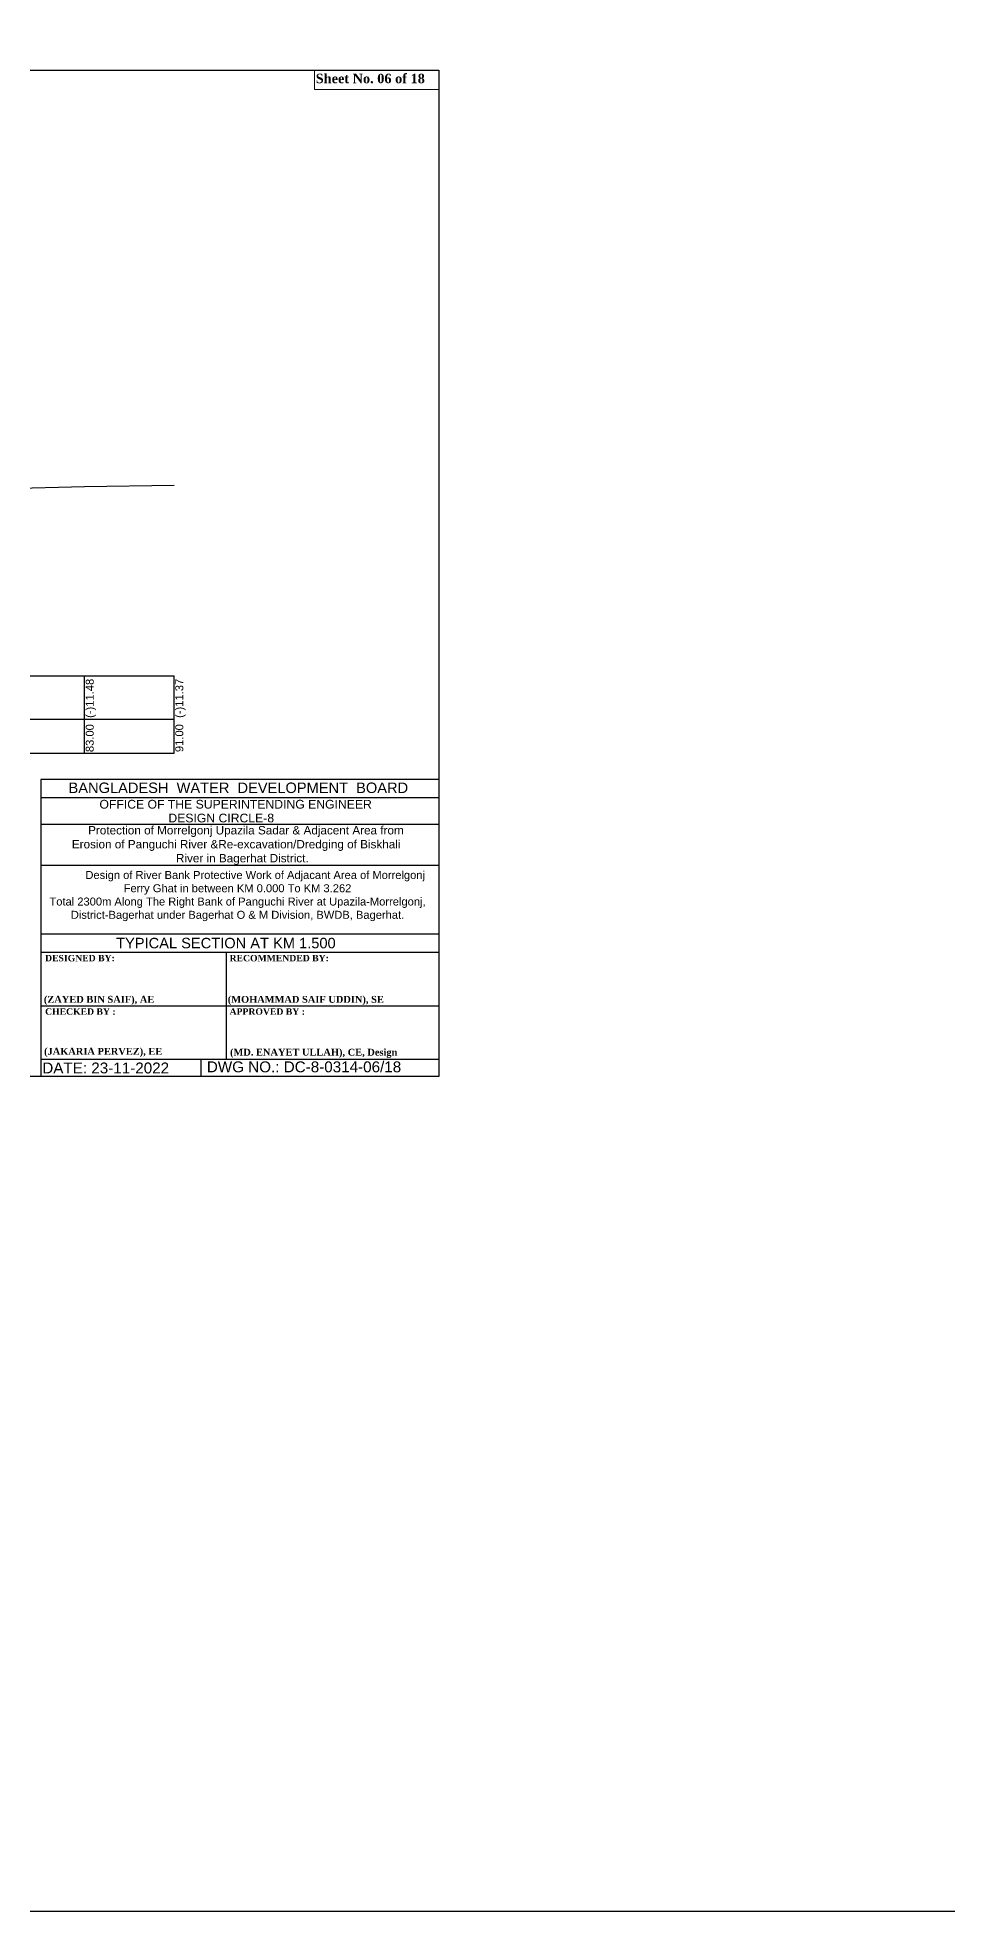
# Model space of a CAD drawing. Header units: inches. Extents: x 89000 to 1304432, y -10828 to 220529.
# Drawn here: x 657741 to 665869, y 64746 to 81487 of the extents above; entities that cross this region are included whole.
import ezdxf
from ezdxf.enums import TextEntityAlignment as Align

# ---------------------------------------------------------------- set-up
doc = ezdxf.new("R2010")
doc.units = ezdxf.units.IN
doc.header["$LTSCALE"] = 7
doc.header["$MEASUREMENT"] = 0
doc.layers.add('LINE', color=7, linetype='Continuous')
doc.styles.add('Kazi_T_H', font='timesbd.ttf')
doc.styles.get("Standard").update_dxf_attribs({"font": 'arial.ttf'})

msp = doc.modelspace()

# ---------------------------------------------------------------- linework, layer by layer
at = {"color": 0, "linetype": 'Continuous', "lineweight": -3, "ltscale": 0.5}
for p, q in [((657461.44797, 77457.78536), (658161.44797, 77475.78536)), ((658161.44797, 77475.78536), (658961.44797, 77486.78536))]:
    msp.add_line(p, q, dxfattribs=at)
at = {"color": 0, "lineweight": -2}
for p, q in [((649361.44797, 75784.48645), (658961.44797, 75784.48645)), ((658161.44797, 75093.40385), (658161.44797, 75784.48645)), ((658961.44797, 75093.40385), (658961.44797, 75784.48645)), ((648413.40501, 75398.78536), (658961.44797, 75398.78536)), ((648413.40501, 75093.40385), (658961.44797, 75093.40385))]:
    msp.add_line(p, q, dxfattribs=at)
at = {"color": 0, "lineweight": -3, "ltscale": 0.5}
msp.add_lwpolyline([(511349.81128, 94069.37911), (898900.38777, 94069.37911), (898900.38777, 64746.17907), (511349.81128, 64746.17907)], close=True, dxfattribs=at)
at = {"layer": 'LINE', "color": 0, "linetype": 'ByBlock', "lineweight": -3, "ltscale": 0.5}
for p, q in [((661324.14604, 74857.45834), (657771.43102, 74857.45834)), ((657771.43102, 74857.45834), (657771.43102, 72204.29916)), ((661324.14604, 74694.8389), (657771.43102, 74694.8389)), ((661324.14604, 74456.608), (657771.43102, 74456.608)), ((661324.14604, 74089.45861), (657771.43102, 74089.45861)), ((661324.14604, 73475.74657), (657771.43102, 73475.74657)), ((661324.14604, 73314.70658), (657771.43102, 73314.70658)), ((659427.60543, 72359.86842), (659427.60543, 73314.70658)), ((657771.43102, 72837.2875), (661324.14604, 72837.2875)), ((657771.43102, 72359.86842), (661324.14604, 72359.86842)), ((659203.29721, 72204.29916), (659203.29721, 72359.86842))]:
    msp.add_line(p, q, dxfattribs=at)
msp.add_lwpolyline([(648269.14384, 81194.07283), (661324.14604, 81194.07283), (661324.14604, 72204.29916), (648269.14384, 72204.29916)], close=True, dxfattribs=at)
at = {"layer": 'LINE', "color": 7, "lineweight": 13, "ltscale": 0.5}
msp.add_lwpolyline([(661324.14604, 81194.07283), (660214.41755, 81194.07283), (660214.41755, 81023.3037), (661324.14604, 81023.3037)], close=True, dxfattribs=at)

# ---------------------------------------------------------------- texts
at = {"color": 0, "lineweight": -2, "char_height": 71.5, "width": 215, "attachment_point": 1, "rotation": 90}
for s, insert in [('(-)11.48', (658171.44797, 75408.78536)), ('(-)11.37', (658971.44797, 75408.78536)), ('83.00', (658171.44797, 75103.40385)), ('91.00', (658971.44797, 75103.40385))]:
    msp.add_mtext(s, dxfattribs=dict(at, insert=insert))
at = {"layer": 'LINE', "color": 0, "linetype": 'ByBlock', "lineweight": -3, "ltscale": 0.5}
for s, height, p in [('BANGLADESH  WATER  DEVELOPMENT  BOARD', 93.4979702, (659534.63178, 74737.93203)), ('OFFICE OF THE SUPERINTENDING ENGINEER', 77.9833366, (659510.56038, 74598.7503)), ('DESIGN CIRCLE-8', 77.9833366, (659381.9219, 74475.56953))]:
    msp.add_text(s, height=height, dxfattribs=at).set_placement(p, align=Align.CENTER)
at = {"layer": 'LINE', "lineweight": 50, "ltscale": 0.5}
msp.add_text('TYPICAL SECTION AT KM 1.500', height=93.5800039, dxfattribs=at).set_placement((659423.47012, 73350.79741), align=Align.CENTER)
at = {"layer": 'LINE', "color": 0, "linetype": 'ByBlock', "lineweight": -3, "ltscale": 0.5, "style": 'Kazi_T_H'}
for s, p in [('DESIGNED BY:', (657808.35692, 73234.50017)), ('RECOMMENDED BY:', (659456.25058, 73234.50017)), ('CHECKED BY :', (657808.35692, 72757.08109)), ('APPROVED BY :', (659456.25058, 72757.08109))]:
    msp.add_text(s, height=57.2902896, dxfattribs=at).set_placement(p)
at = {"layer": 'LINE', "lineweight": 50, "ltscale": 0.5, "style": 'Kazi_T_H'}
for s, p in [('(ZAYED BIN SAIF), AE', (657797.7974, 72864.35415)), ('(MOHAMMAD SAIF UDDIN), SE ', (659440.29844, 72864.01553)), ('(JAKARIA PERVEZ), EE', (657799.24159, 72399.72115)), ('(MD. ENAYET ULLAH), CE, Design ', (659460.34106, 72392.05601))]:
    msp.add_text(s, height=61.5287509, dxfattribs=at).set_placement(p)
at = {"layer": 'LINE', "color": 0, "linetype": 'ByBlock', "lineweight": -3, "ltscale": 0.5}
for s, p in [('DATE: 23-11-2022', (657783.79193, 72233.18375)), ('DWG NO.: DC-8-0314-06/18', (659253.43387, 72243.19148))]:
    msp.add_text(s, height=97.2307821, dxfattribs=at).set_placement(p)
at = {"layer": 'LINE', "color": 7, "lineweight": 13, "ltscale": 0.5, "insert": (660226.11751, 81163.23548), "char_height": 84.4660516, "width": 1168.7337299, "attachment_point": 1}
msp.add_mtext('{\\fTimes New Roman|b1|i0|c0|p18;Sheet No. 06 of 18}', dxfattribs=at)
at = {"layer": 'LINE', "color": 0, "linetype": 'ByBlock', "lineweight": -3, "ltscale": 0.5}
for s, insert, char_height, width, attachment_point in [('                  {\\C7;Protection of Morrelgonj Upazila Sadar & Adjacent Area from \\P             Erosion of Panguchi River &Re-excavation/Dredging of Biskhali\\P                                             River in Bagerhat District.}', (657670.03278, 74442.9374), 74.8640031, 3850.5298405, 1), ('         {\\H0.7869x;Design of River Bank Protective Work of Adjacant Area of Morrelgonj \\PFerry Ghat in between KM 0.000 To KM 3.262 \\PTotal 2300m Along The Right Bank of Panguchi River at Upazila-Morrelgonj, \\PDistrict-Bagerhat under Bagerhat O & M Division, BWDB, Bagerhat.}', (659527.34395, 74041.41211), 90.4310063, 4109.7129441, 2)]:
    msp.add_mtext(s, dxfattribs=dict(at, insert=insert, char_height=char_height, width=width, attachment_point=attachment_point))

doc.saveas('drawing.dxf')
